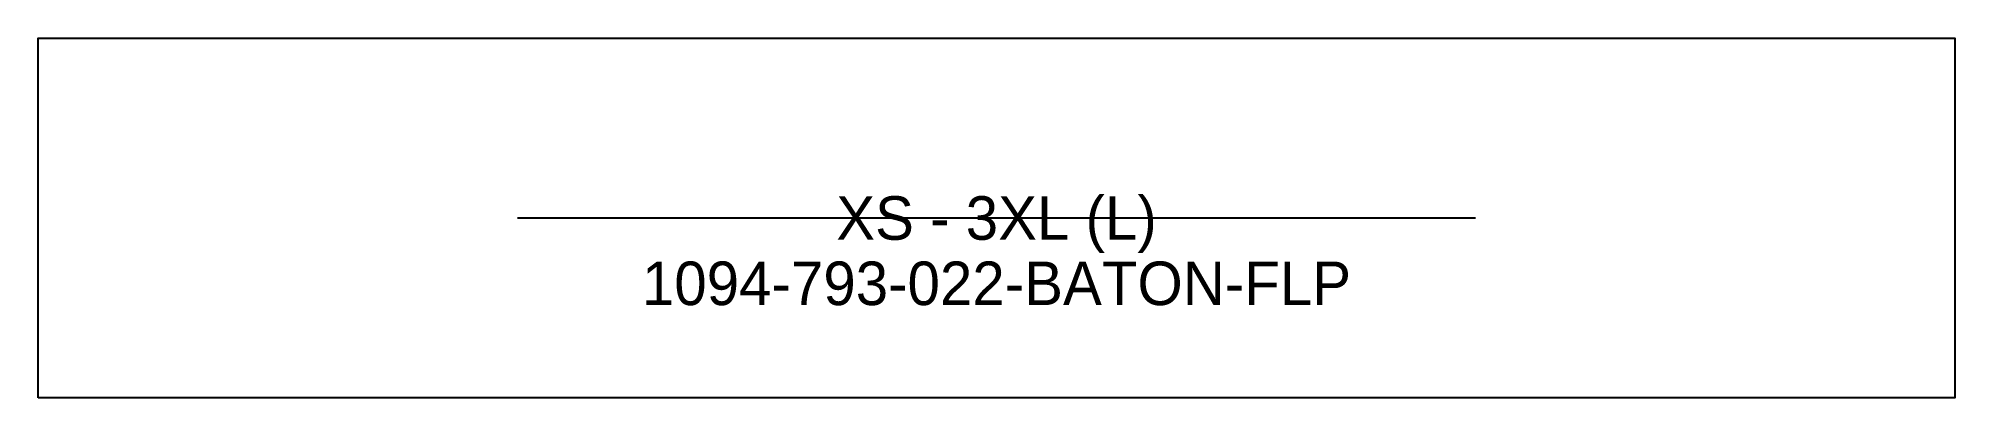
# Model space of a CAD drawing. Header units: inches. Extents: x 0 to 12, y 0 to 2.2.
import ezdxf
from ezdxf.enums import TextEntityAlignment as Align

# ---------------------------------------------------------------- set-up
doc = ezdxf.new("R2010")
doc.units = ezdxf.units.IN

msp = doc.modelspace()

# ---------------------------------------------------------------- linework, layer by layer
at = {"layer": 'T001L001'}
for points in [[(0, 0), (0, 2.25), (12, 2.25), (12, 0), (0, 0)], [(9, 1.125), (3, 1.125)]]:
    msp.add_lwpolyline(points, dxfattribs=at)

# ---------------------------------------------------------------- texts
at = {"layer": 'ABC'}
for s, p in [('XS - 3XL (L)', (6, 1.125)), ('1094-793-022-BATON-FLP', (6, 0.716))]:
    msp.add_text(s, height=0.27283, dxfattribs=at).set_placement(p, align=Align.MIDDLE_CENTER)

doc.saveas('drawing.dxf')
